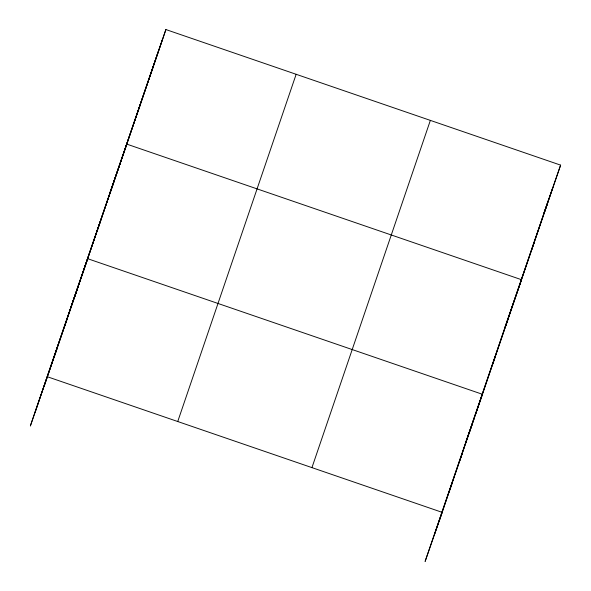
<?xml version="1.0" encoding="UTF-8"?>
<svg xmlns="http://www.w3.org/2000/svg" width="591" height="591" viewBox="0 0 591 591"><rect width="100%" height="100%" fill="white"/><g stroke="black" fill="none" stroke-linecap="round" stroke-linejoin="round"><path stroke-width="0.89" d="M34.98 412.688L158.122 51.875M44.295 385.923L162.71 38.688M165.894 29.55L30.385 425.875L165.894 29.55L560.615 165.125L439.017 521.498M177.736 421.523L296.15 74.289M311.945 467.621L430.359 120.387M548.108 201.036L425.106 561.45L442.201 512.36L47.479 376.785M434.429 534.685L454.553 475.652M454.856 474.787L464.622 446.139M464.918 445.274L474.684 416.625L470.251 429.362M474.979 415.754L552.844 187.45M149.686 76.889L152.87 67.743M136.661 115.082L139.845 105.944M109.727 193.227L126.821 144.138L521.535 279.713L504.441 328.803M110.613 191.469L113.79 182.331M97.581 229.67L100.766 220.532M70.647 307.815L87.741 258.725L482.463 394.3L474.972 415.798M74.496 297.376L77.68 288.238M64.426 326.889L67.61 317.751M54.365 356.41L57.549 347.272M543.521 214.215L560.615 165.125M544.407 212.465L547.591 203.319M531.383 250.658L534.567 241.52M505.327 327.052L508.511 317.906M492.303 365.245L495.487 356.107M465.368 443.39L469.956 430.204M469.21 432.952L472.394 423.813M459.148 462.472L462.332 453.327M449.079 491.985L452.263 482.847"/></g></svg>
